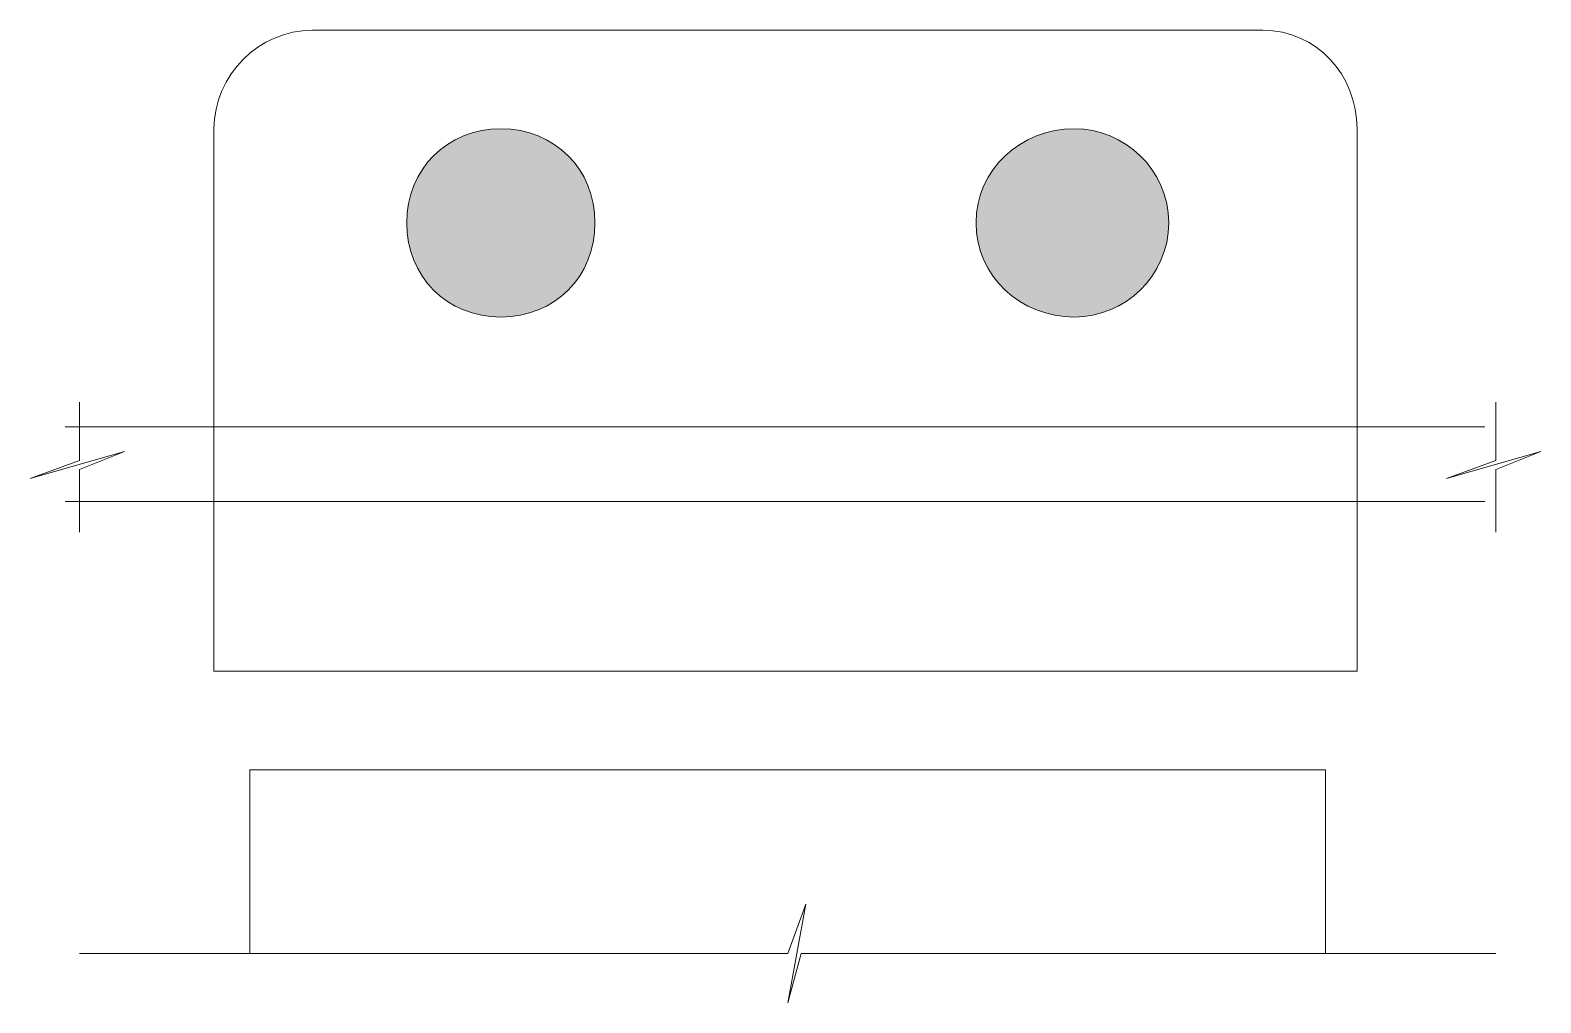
# Model space of a CAD drawing. Header units: metres. Extents: x 81 to 486, y 9 to 269.
import ezdxf

# ---------------------------------------------------------------- set-up
doc = ezdxf.new("R2010")
doc.units = ezdxf.units.M
doc.layers.add('FILL_YELLOW_FFFF00', color=7, linetype='Continuous', true_color=0xffff00)
doc.layers.add('STROKE_BLACK_000000', color=7, linetype='Continuous', true_color=0x000000)

msp = doc.modelspace()

# ---------------------------------------------------------------- hatches: boundary and pattern name
at = {"layer": 'FILL_YELLOW_FFFF00', "true_color": 0xffff00}
h = msp.add_hatch(color=7, dxfattribs=at)
h.dxf.hatch_style = 1
h.paths.add_polyline_path([(232.29, 214.78), (231.92, 212.22), (231.32, 209.77), (230.5, 207.43), (229.47, 205.21), (228.23, 203.14), (226.81, 201.21), (225.21, 199.44), (223.44, 197.84), (221.51, 196.42), (219.44, 195.18), (217.22, 194.15), (214.88, 193.33), (212.43, 192.73), (209.87, 192.36), (207.21, 192.24), (204.55, 192.36), (201.99, 192.73), (199.54, 193.33), (197.2, 194.15), (194.98, 195.18), (192.91, 196.42), (190.98, 197.84), (189.21, 199.44), (187.61, 201.21), (186.19, 203.14), (184.95, 205.21), (183.92, 207.43), (183.1, 209.77), (182.5, 212.22), (182.13, 214.78), (182.01, 217.44), (182.13, 220.1), (182.5, 222.66), (183.1, 225.11), (183.92, 227.45), (184.95, 229.67), (186.19, 231.74), (187.61, 233.67), (189.21, 235.44), (190.98, 237.04), (192.91, 238.46), (194.98, 239.7), (197.2, 240.73), (199.54, 241.55), (201.99, 242.15), (204.55, 242.52), (207.21, 242.64), (209.87, 242.52), (212.43, 242.15), (214.88, 241.55), (217.22, 240.73), (219.44, 239.7), (221.51, 238.46), (223.44, 237.04), (225.21, 235.44), (226.81, 233.67), (228.23, 231.74), (229.47, 229.67), (230.5, 227.45), (231.32, 225.11), (231.92, 222.66), (232.29, 220.1), (232.41, 217.44), (232.29, 214.78)])
h = msp.add_hatch(color=7, dxfattribs=at)
h.dxf.hatch_style = 1
h.paths.add_polyline_path([(385.87, 214.78), (385.47, 212.22), (384.82, 209.77), (383.93, 207.43), (382.82, 205.21), (381.52, 203.14), (380.02, 201.21), (378.36, 199.44), (376.54, 197.84), (374.58, 196.42), (372.5, 195.18), (370.32, 194.15), (368.04, 193.33), (365.68, 192.73), (363.27, 192.36), (360.81, 192.24), (358.14, 192.36), (355.54, 192.73), (353.03, 193.33), (350.61, 194.15), (348.31, 195.18), (346.13, 196.42), (344.09, 197.84), (342.21, 199.44), (340.5, 201.21), (338.97, 203.14), (337.63, 205.21), (336.51, 207.43), (335.61, 209.77), (334.95, 212.22), (334.55, 214.78), (334.41, 217.44), (334.55, 220.1), (334.95, 222.66), (335.61, 225.11), (336.51, 227.45), (337.63, 229.67), (338.97, 231.74), (340.5, 233.67), (342.21, 235.44), (344.09, 237.04), (346.13, 238.46), (348.31, 239.7), (350.61, 240.73), (353.03, 241.55), (355.54, 242.15), (358.14, 242.52), (360.81, 242.64), (363.27, 242.52), (365.68, 242.15), (368.04, 241.55), (370.32, 240.73), (372.5, 239.7), (374.58, 238.46), (376.54, 237.04), (378.36, 235.44), (380.02, 233.67), (381.52, 231.74), (382.82, 229.67), (383.93, 227.45), (384.82, 225.11), (385.47, 222.66), (385.87, 220.1), (386.01, 217.44), (385.87, 214.78)])

# ---------------------------------------------------------------- linework, layer by layer
at = {"layer": 'FILL_YELLOW_FFFF00', "lineweight": 0, "true_color": 0xffff00}
for points in [[(232.29, 214.78), (231.92, 212.22), (231.32, 209.77), (230.5, 207.43), (229.47, 205.21), (228.23, 203.14), (226.81, 201.21), (225.21, 199.44), (223.44, 197.84), (221.51, 196.42), (219.44, 195.18), (217.22, 194.15), (214.88, 193.33), (212.43, 192.73), (209.87, 192.36), (207.21, 192.24), (204.55, 192.36), (201.99, 192.73), (199.54, 193.33), (197.2, 194.15), (194.98, 195.18), (192.91, 196.42), (190.98, 197.84), (189.21, 199.44), (187.61, 201.21), (186.19, 203.14), (184.95, 205.21), (183.92, 207.43), (183.1, 209.77), (182.5, 212.22), (182.13, 214.78), (182.01, 217.44), (182.13, 220.1), (182.5, 222.66), (183.1, 225.11), (183.92, 227.45), (184.95, 229.67), (186.19, 231.74), (187.61, 233.67), (189.21, 235.44), (190.98, 237.04), (192.91, 238.46), (194.98, 239.7), (197.2, 240.73), (199.54, 241.55), (201.99, 242.15), (204.55, 242.52), (207.21, 242.64), (209.87, 242.52), (212.43, 242.15), (214.88, 241.55), (217.22, 240.73), (219.44, 239.7), (221.51, 238.46), (223.44, 237.04), (225.21, 235.44), (226.81, 233.67), (228.23, 231.74), (229.47, 229.67), (230.5, 227.45), (231.32, 225.11), (231.92, 222.66), (232.29, 220.1), (232.41, 217.44)], [(385.87, 214.78), (385.47, 212.22), (384.82, 209.77), (383.93, 207.43), (382.82, 205.21), (381.52, 203.14), (380.02, 201.21), (378.36, 199.44), (376.54, 197.84), (374.58, 196.42), (372.5, 195.18), (370.32, 194.15), (368.04, 193.33), (365.68, 192.73), (363.27, 192.36), (360.81, 192.24), (358.14, 192.36), (355.54, 192.73), (353.03, 193.33), (350.61, 194.15), (348.31, 195.18), (346.13, 196.42), (344.09, 197.84), (342.21, 199.44), (340.5, 201.21), (338.97, 203.14), (337.63, 205.21), (336.51, 207.43), (335.61, 209.77), (334.95, 212.22), (334.55, 214.78), (334.41, 217.44), (334.55, 220.1), (334.95, 222.66), (335.61, 225.11), (336.51, 227.45), (337.63, 229.67), (338.97, 231.74), (340.5, 233.67), (342.21, 235.44), (344.09, 237.04), (346.13, 238.46), (348.31, 239.7), (350.61, 240.73), (353.03, 241.55), (355.54, 242.15), (358.14, 242.52), (360.81, 242.64), (363.27, 242.52), (365.68, 242.15), (368.04, 241.55), (370.32, 240.73), (372.5, 239.7), (374.58, 238.46), (376.54, 237.04), (378.36, 235.44), (380.02, 233.67), (381.52, 231.74), (382.82, 229.67), (383.93, 227.45), (384.82, 225.11), (385.47, 222.66), (385.87, 220.1), (386.01, 217.44)]]:
    msp.add_lwpolyline(points, close=True, dxfattribs=at)
at = {"layer": 'STROKE_BLACK_000000', "lineweight": 0, "true_color": 0x000000}
for points in [[(436.41, 242.64), (436.41, 161.04), (436.41, 242.64), (436.29, 245.31), (435.92, 247.91), (435.32, 250.42), (434.5, 252.84), (433.47, 255.14), (432.23, 257.32), (430.81, 259.36), (429.21, 261.24), (427.44, 262.95), (425.51, 264.48), (423.44, 265.82), (421.22, 266.94), (418.88, 267.84), (416.43, 268.5), (413.87, 268.9), (411.21, 269.04), (156.81, 269.04), (154.14, 268.9), (151.54, 268.5), (149.03, 267.84), (146.61, 266.94), (144.31, 265.82), (142.13, 264.48), (140.09, 262.95), (138.21, 261.24), (136.5, 259.36), (134.97, 257.32), (133.63, 255.14), (132.51, 252.84), (131.61, 250.42), (130.95, 247.91), (130.55, 245.31), (130.41, 242.64), (130.41, 161.04)], [(232.41, 217.44), (232.29, 220.1), (231.92, 222.66), (231.32, 225.11), (230.5, 227.45), (229.47, 229.67), (228.23, 231.74), (226.81, 233.67), (225.21, 235.44), (223.44, 237.04), (221.51, 238.46), (219.44, 239.7), (217.22, 240.73), (214.88, 241.55), (212.43, 242.15), (209.87, 242.52), (207.21, 242.64), (204.55, 242.52), (201.99, 242.15), (199.54, 241.55), (197.2, 240.73), (194.98, 239.7), (192.91, 238.46), (190.98, 237.04), (189.21, 235.44), (187.61, 233.67), (186.19, 231.74), (184.95, 229.67), (183.92, 227.45), (183.1, 225.11), (182.5, 222.66), (182.13, 220.1), (182.01, 217.44), (182.13, 214.78), (182.5, 212.22), (183.1, 209.77), (183.92, 207.43), (184.95, 205.21), (186.19, 203.14), (187.61, 201.21), (189.21, 199.44), (190.98, 197.84), (192.91, 196.42), (194.98, 195.18), (197.2, 194.15), (199.54, 193.33), (201.99, 192.73), (204.55, 192.36), (207.21, 192.24), (209.87, 192.36), (212.43, 192.73), (214.88, 193.33), (217.22, 194.15), (219.44, 195.18), (221.51, 196.42), (223.44, 197.84), (225.21, 199.44), (226.81, 201.21), (228.23, 203.14), (229.47, 205.21), (230.5, 207.43), (231.32, 209.77), (231.92, 212.22), (232.29, 214.78), (232.41, 217.44)], [(386.01, 217.44), (385.87, 220.1), (385.47, 222.66), (384.82, 225.11), (383.93, 227.45), (382.82, 229.67), (381.52, 231.74), (380.02, 233.67), (378.36, 235.44), (376.54, 237.04), (374.58, 238.46), (372.5, 239.7), (370.32, 240.73), (368.04, 241.55), (365.68, 242.15), (363.27, 242.52), (360.81, 242.64), (358.14, 242.52), (355.54, 242.15), (353.03, 241.55), (350.61, 240.73), (348.31, 239.7), (346.13, 238.46), (344.09, 237.04), (342.21, 235.44), (340.5, 233.67), (338.97, 231.74), (337.63, 229.67), (336.51, 227.45), (335.61, 225.11), (334.95, 222.66), (334.55, 220.1), (334.41, 217.44), (334.55, 214.78), (334.95, 212.22), (335.61, 209.77), (336.51, 207.43), (337.63, 205.21), (338.97, 203.14), (340.5, 201.21), (342.21, 199.44), (344.09, 197.84), (346.13, 196.42), (348.31, 195.18), (350.61, 194.15), (353.03, 193.33), (355.54, 192.73), (358.14, 192.36), (360.81, 192.24), (363.27, 192.36), (365.68, 192.73), (368.04, 193.33), (370.32, 194.15), (372.5, 195.18), (374.58, 196.42), (376.54, 197.84), (378.36, 199.44), (380.02, 201.21), (381.52, 203.14), (382.82, 205.21), (383.93, 207.43), (384.82, 209.77), (385.47, 212.22), (385.87, 214.78), (386.01, 217.44)], [(94.41, 169.44), (94.41, 153.84), (81.21, 149.04), (106.41, 156.24), (94.41, 151.44), (94.41, 134.64)], [(473.61, 169.44), (473.61, 153.84), (460.41, 149.04), (485.61, 156.24), (473.61, 151.44), (473.61, 134.64)], [(90.61, 162.88), (470.61, 162.88)], [(436.41, 161.04), (436.41, 97.44), (130.41, 97.44), (130.41, 161.04)], [(90.61, 142.88), (470.61, 142.88)], [(428.01, 21.84), (428.01, 71.04), (140.01, 71.04), (140.01, 21.84)], [(473.61, 21.84), (287.61, 21.84), (284.01, 8.64), (288.81, 35.04), (284.01, 21.84), (94.41, 21.84)]]:
    msp.add_lwpolyline(points, dxfattribs=at)

doc.saveas('drawing.dxf')
